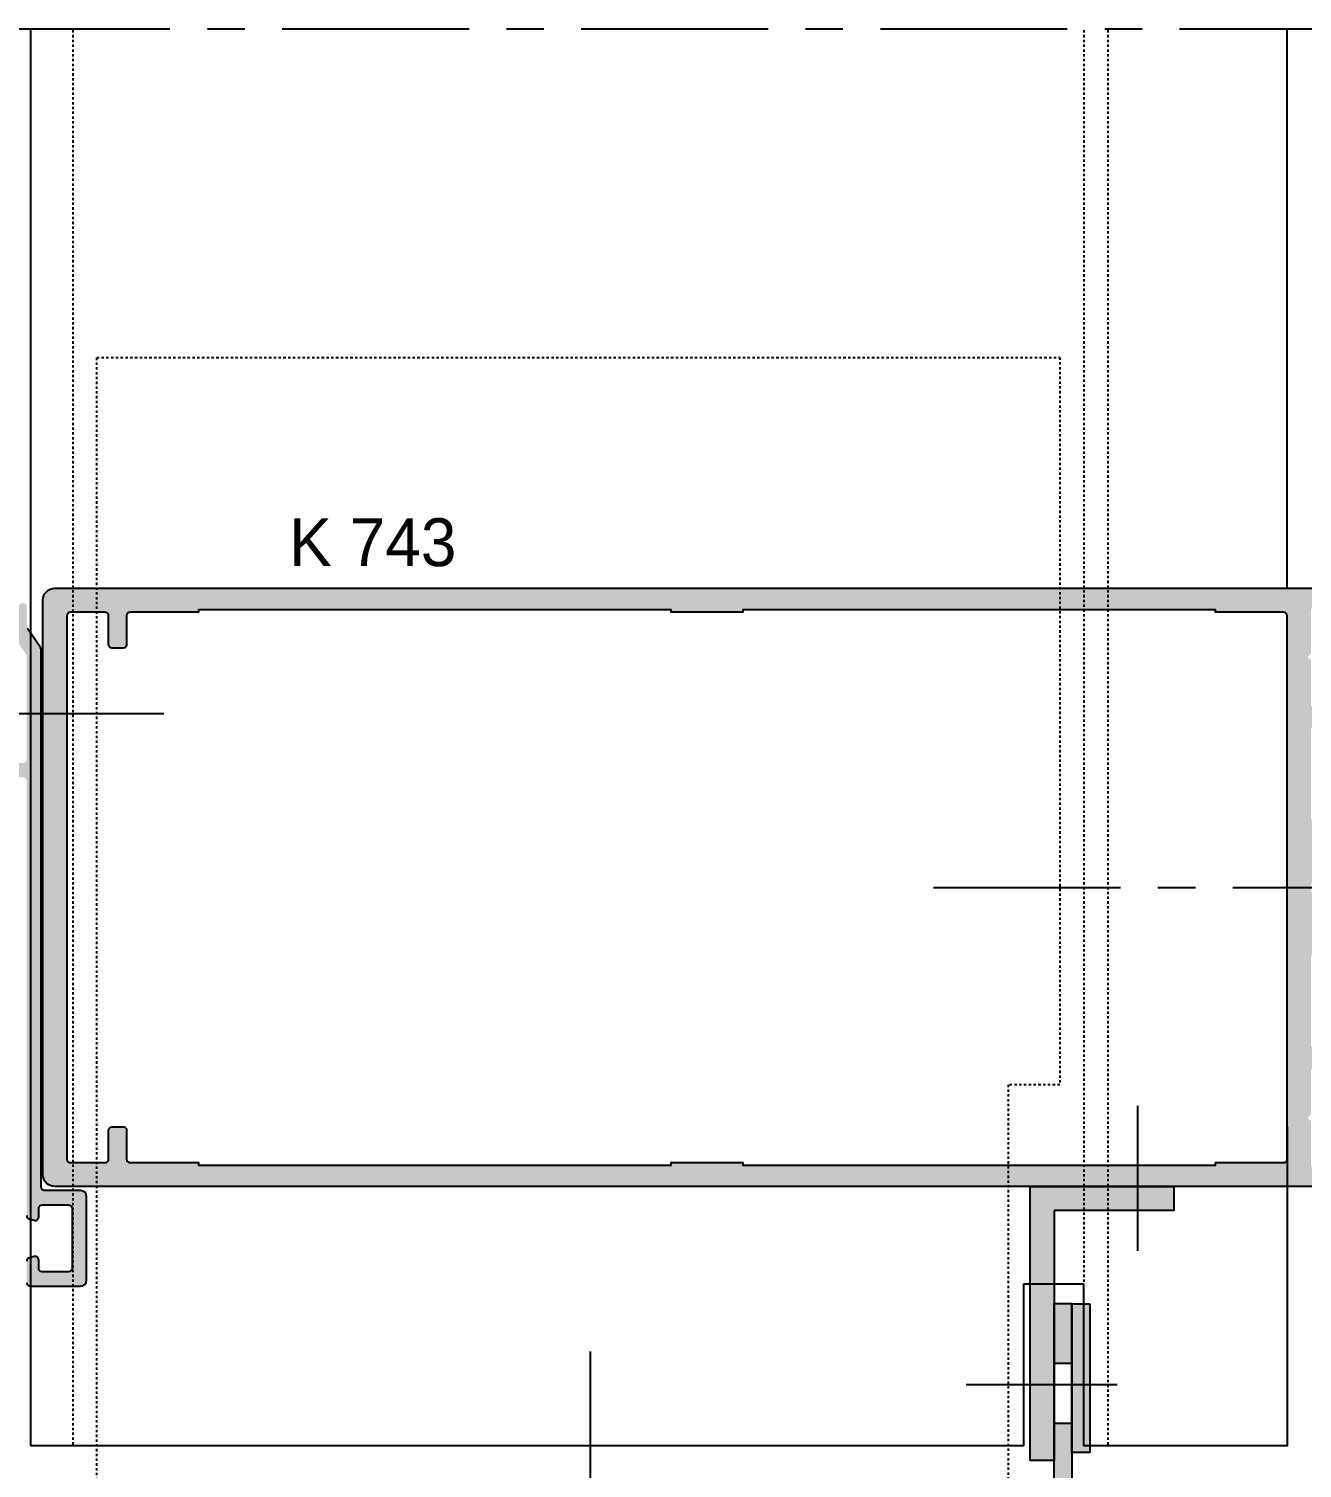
# Model space of a CAD drawing. Header units: millimetres. Extents: x -153 to 2280, y 0 to 724.
# Drawn here: x 1230.8 to 1284, y 588.3 to 648.5 of the extents above; entities that cross this region are included whole.
import ezdxf
from ezdxf.enums import TextEntityAlignment as Align

# ---------------------------------------------------------------- set-up
doc = ezdxf.new("R2010")
doc.units = ezdxf.units.MM
doc.header["$LTSCALE"] = 0.025
doc.header["$MEASUREMENT"] = 0
doc.linetypes.add('CENTER', pattern=[2, 1.25, -0.25, 0.25, -0.25])
doc.linetypes.add('HIDDEN', pattern=[0.375, 0.25, -0.125])
for name, color, linetype in [('ASSI', 1, 'CENTER'), ('FILL', 253, 'Continuous'), ('FINE', 7, 'Continuous'), ('GOMMA', 80, 'Continuous'), ('GROSSA', 8, 'Continuous'), ('NASCOSTA', 7, 'HIDDEN'), ('TESTO', 2, 'Continuous')]:
    doc.layers.add(name, color=color, linetype=linetype)
doc.styles.add('Aluk Text', font='GOTHIC.TTF')

msp = doc.modelspace()

# ---------------------------------------------------------------- hatches: boundary and pattern name
at = {"layer": 'FILL'}
h = msp.add_hatch(color=256, dxfattribs=at)
edge = h.paths.add_edge_path()
edge.add_arc((1293.218603538942, 615.1885416569769), 0.1548696487026567, 1.85579808222559, 88.26417584624318, ccw=False)
edge.add_line((1293.373391958005, 615.1935569748439), (1293.373391958005, 614.6056890092004))
edge.add_arc((1293.223391958005, 614.6056890092004), 0.1500000000001762, 315.0000000000307, 359.99999999998914, ccw=False)
edge.add_line((1293.329457975183, 614.4996229920223), (1293.067325940827, 614.2374909576663))
edge.add_arc((1292.945266958005, 614.3595499404884), 0.1726174689163731, 185.316063822674, 315.00000000000665, ccw=False)
edge.add_line((1292.773391958005, 614.3435569748444), (1292.773391958005, 614.5935569748444))
edge.add_arc((1292.623391958005, 614.5935569748444), 0.1499999999999773, 359.9999999999783, 450)
edge.add_line((1292.623391958005, 614.7435569748444), (1292.138947307952, 614.7435569748444))
edge.add_arc((1292.138947307952, 614.5935569748444), 0.1500000000000057, 90.00000000001086, 150.0000000000191)
edge.add_line((1292.009043497384, 614.6685569748444), (1291.402825714735, 613.6185569748444))
edge.add_line((1291.402825714735, 613.6185569748444), (1291.272921904168, 613.5435569748445))
edge.add_line((1291.272921904167, 613.5435569748445), (1291.225467276221, 613.5435569748445))
edge.add_line((1291.225467276221, 613.5435569748445), (1291.075467276221, 613.6935569748446))
edge.add_line((1291.075467276221, 613.6935569748445), (1290.925467276221, 613.5435569748445))
edge.add_line((1290.925467276221, 613.5435569748445), (1290.428391958005, 613.5435569748445))
edge.add_line((1290.428391958005, 613.5435569748445), (1290.278391958006, 613.6935569748446))
edge.add_line((1290.278391958005, 613.6935569748445), (1290.128391958005, 613.5435569748445))
edge.add_line((1290.128391958005, 613.5435569748445), (1289.633391958005, 613.5435569748445))
edge.add_line((1289.633391958005, 613.5435569748445), (1289.483391958005, 613.6935569748446))
edge.add_line((1289.483391958005, 613.6935569748445), (1289.333391958005, 613.5435569748445))
edge.add_line((1289.333391958005, 613.5435569748445), (1288.838391958006, 613.5435569748445))
edge.add_line((1288.838391958005, 613.5435569748445), (1288.688391958005, 613.6935569748445))
edge.add_line((1288.688391958005, 613.6935569748443), (1288.538391958005, 613.5435569748444))
edge.add_line((1288.538391958005, 613.5435569748445), (1288.043391958005, 613.5435569748445))
edge.add_line((1288.043391958005, 613.5435569748445), (1287.893391958005, 613.6935569748446))
edge.add_line((1287.893391958005, 613.6935569748445), (1287.743391958005, 613.5435569748445))
edge.add_line((1287.743391958005, 613.5435569748445), (1287.248391958005, 613.5435569748445))
edge.add_line((1287.248391958005, 613.5435569748445), (1287.098391958005, 613.6935569748446))
edge.add_line((1287.098391958005, 613.6935569748445), (1286.948391958005, 613.5435569748445))
edge.add_line((1286.948391958005, 613.5435569748445), (1286.453391958005, 613.5435569748445))
edge.add_line((1286.453391958005, 613.5435569748445), (1286.303391958005, 613.6935569748445))
edge.add_line((1286.303391958005, 613.6935569748443), (1286.153391958005, 613.5435569748444))
edge.add_line((1286.153391958005, 613.5435569748445), (1285.658391958005, 613.5435569748445))
edge.add_line((1285.658391958005, 613.5435569748445), (1285.508391958005, 613.6935569748446))
edge.add_line((1285.508391958005, 613.6935569748445), (1285.35776973754, 613.5429347543791))
edge.add_arc((1285.323686619743, 612.5932458646118), 0.9503002926792825, 87.94461000808217, 272.0553899919109)
edge.add_line((1285.35776973754, 611.6435569748444), (1285.755891958005, 611.6435569748444))
edge.add_line((1285.755891958005, 611.6435569748444), (1285.905891958005, 611.4935569748444))
edge.add_line((1285.905891958005, 611.4935569748444), (1286.055891958005, 611.6435569748444))
edge.add_line((1286.055891958005, 611.6435569748444), (1286.550891958005, 611.6435569748444))
edge.add_line((1286.550891958005, 611.6435569748444), (1286.700891958005, 611.4935569748444))
edge.add_line((1286.700891958005, 611.4935569748444), (1286.850891958005, 611.6435569748444))
edge.add_line((1286.850891958005, 611.6435569748444), (1287.345891958005, 611.6435569748444))
edge.add_line((1287.345891958005, 611.6435569748444), (1287.495891958005, 611.4935569748444))
edge.add_line((1287.495891958005, 611.4935569748444), (1287.645891958005, 611.6435569748444))
edge.add_line((1287.645891958005, 611.6435569748444), (1288.140891958005, 611.6435569748444))
edge.add_line((1288.140891958005, 611.6435569748444), (1288.290891958005, 611.4935569748444))
edge.add_line((1288.290891958005, 611.4935569748444), (1288.440891958006, 611.6435569748444))
edge.add_line((1288.440891958005, 611.6435569748444), (1288.935891958005, 611.6435569748444))
edge.add_line((1288.935891958005, 611.6435569748444), (1289.085891958006, 611.4935569748443))
edge.add_line((1289.085891958005, 611.4935569748443), (1289.235891958005, 611.6435569748444))
edge.add_line((1289.235891958005, 611.6435569748444), (1289.730891958005, 611.6435569748444))
edge.add_line((1289.730891958005, 611.6435569748444), (1289.880891958005, 611.4935569748444))
edge.add_line((1289.880891958005, 611.4935569748444), (1290.030891958005, 611.6435569748444))
edge.add_line((1290.030891958005, 611.6435569748444), (1290.525891958006, 611.6435569748444))
edge.add_line((1290.525891958005, 611.6435569748444), (1290.675891958005, 611.4935569748443))
edge.add_line((1290.675891958005, 611.4935569748443), (1290.825891958005, 611.6435569748444))
edge.add_line((1290.825891958005, 611.6435569748444), (1291.272921904167, 611.6435569748444))
edge.add_arc((1291.272921904168, 611.4935569748444), 0.1500000000000057, 30.000000000029274, 90.00000000001091, ccw=False)
edge.add_line((1291.402825714735, 611.5685569748445), (1292.009043497384, 610.5185569748444))
edge.add_arc((1292.138947307952, 610.5935569748443), 0.1499999999998699, 209.9999999999986, 270.0000000000434)
edge.add_line((1292.138947307952, 610.4435569748445), (1292.623391958005, 610.4435569748445))
edge.add_arc((1292.623391958005, 610.5935569748444), 0.1500000000000057, 270.0000000000109, 360.0000000000109)
edge.add_line((1292.773391958005, 610.5935569748444), (1292.773391958005, 610.8435569748444))
edge.add_arc((1292.945746947058, 610.8262338461793), 0.1732233616980132, 45.423370102855586, 174.2605660744399, ccw=False)
edge.add_line((1293.067325940827, 610.9496229920225), (1293.329457975183, 610.6874909576666))
edge.add_arc((1293.223391958005, 610.5814249404884), 0.1500000000001178, 2.1714186004828662e-11, 44.99999999997692, ccw=False)
edge.add_line((1293.373391958005, 610.5814249404885), (1293.373391958005, 609.9935569748445))
edge.add_arc((1293.223080536714, 609.9935569748561), 0.1503114212912067, 270.1165613831425, 359.99999999556894, ccw=False)
edge.add_line((1293.22338632704, 609.8432458646118), (1291.021698490576, 609.843245864612))
edge.add_arc((1291.021698490576, 609.9932458646119), 0.1499999999999773, 180, 270, ccw=False)
edge.add_arc((1290.721698490576, 609.9932458646119), 0.1500000000000341, 2.171258662545267e-11, 90.0000000000217)
edge.add_line((1290.721698490576, 610.1432458646119), (1289.321698490576, 610.1432458646119))
edge.add_arc((1289.321698490576, 609.9932458646119), 0.1499999999999773, 90, 180)
edge.add_arc((1289.021698490576, 609.9932458646119), 0.1499999999999773, -90, 0, ccw=False)
edge.add_line((1289.021698490576, 609.843245864612), (1287.621698490576, 609.843245864612))
edge.add_arc((1287.621698490576, 609.9932458646119), 0.1499999999999773, 180, 270, ccw=False)
edge.add_arc((1287.321698490576, 609.9932458646119), 0.1499999999999773, 0, 90)
edge.add_line((1287.321698490576, 610.1432458646119), (1285.923386327063, 610.1432458646119))
edge.add_arc((1285.923386327063, 609.9932458646119), 0.1499999999999773, 90, 180)
edge.add_arc((1285.623386327063, 609.9932458646119), 0.1499999999999773, -90, 0, ccw=False)
edge.add_line((1285.623386327063, 609.843245864612), (1284.523386327063, 609.843245864612))
edge.add_arc((1284.523386327063, 609.693245864612), 0.1499999999999773, 90, 180)
edge.add_line((1284.373386327063, 609.693245864612), (1284.373386327063, 605.9932458646118))
edge.add_arc((1284.523386327063, 605.9932458646118), 0.1499999999999773, 180, 270)
edge.add_line((1284.523386327063, 605.8432458646118), (1285.623386327063, 605.8432458646118))
edge.add_arc((1285.623386327063, 605.9932458646118), 0.1500000000000057, 270.0000000000109, 359.9999999999891)
edge.add_line((1285.773386327063, 605.9932458646118), (1285.773386327063, 606.4432458646119))
edge.add_arc((1285.923386327063, 606.4432458646119), 0.1499999999999773, 90, 180, ccw=False)
edge.add_line((1285.923386327063, 606.5932458646118), (1286.223386327063, 606.593245864612))
edge.add_arc((1286.223386327063, 606.443245864612), 0.1500000000000057, -3.26281224261038e-11, 89.99999999998909, ccw=False)
edge.add_line((1286.373386327063, 606.4432458646119), (1286.373386327063, 604.7553778989678))
edge.add_arc((1286.223386327063, 604.7553778989679), 0.1500000000000909, 314.99999999998465, 359.9999999999783, ccw=False)
edge.add_line((1286.329452344241, 604.6493118817898), (1286.067320309885, 604.3871798474339))
edge.add_arc((1285.961254292707, 604.4932458646118), 0.149999999999957, 270.0000000000434, 315.00000000003837, ccw=False)
edge.add_line((1285.961254292707, 604.3432458646118), (1285.923386327063, 604.3432458646118))
edge.add_arc((1285.923386327063, 604.4932458646118), 0.1499999999999773, 180, 270, ccw=False)
edge.add_line((1285.773386327063, 604.4932458646118), (1285.773386327063, 604.9432458646119))
edge.add_arc((1285.623386327063, 604.9432458646118), 0.1500000000000341, 2.171258662545267e-11, 90.0000000000217)
edge.add_line((1285.623386327063, 605.0932458646118), (1284.523386327063, 605.093245864612))
edge.add_arc((1284.523386327063, 604.943245864612), 0.1500000000000341, 90.0000000000217, 180.0000000000217)
edge.add_line((1284.373386327063, 604.9432458646119), (1284.373386327063, 603.1174586677311))
edge.add_line((1284.373386327063, 603.1174586677311), (1284.223386327063, 602.9682458646118))
edge.add_line((1284.223386327063, 602.9682458646118), (1284.373386327063, 602.8190330614927))
edge.add_line((1284.373386327063, 602.8190330614927), (1284.373386327063, 600.9932458646118))
edge.add_arc((1284.523386327063, 600.9932458646118), 0.1499999999999773, 180, 270)
edge.add_line((1284.523386327063, 600.8432458646118), (1285.623386327063, 600.8432458646118))
edge.add_arc((1285.623386327063, 600.9932458646119), 0.1500000000000341, 269.9999999999783, 359.9999999999783)
edge.add_line((1285.773386327063, 600.9932458646118), (1285.773386327063, 601.4432458646119))
edge.add_arc((1285.923386327063, 601.4432458646118), 0.1500000000000341, 89.99999999997829, 179.9999999999783, ccw=False)
edge.add_line((1285.923386327063, 601.5932458646118), (1285.961254292707, 601.5932458646118))
edge.add_arc((1285.961254292707, 601.443245864612), 0.1499999999999204, 44.999999999961574, 89.99999999996737, ccw=False)
edge.add_line((1286.067320309885, 601.5493118817898), (1286.329452344241, 601.2871798474339))
edge.add_arc((1286.223386327063, 601.1811138302558), 0.1500000000000977, 2.1714186004828662e-11, 45.00000000001529, ccw=False)
edge.add_line((1286.373386327063, 601.1811138302559), (1286.373386327063, 600.2432458646118))
edge.add_arc((1286.223386327063, 600.2432458646118), 0.1499999999999773, -90, 0, ccw=False)
edge.add_line((1286.223386327063, 600.0932458646118), (1231.873386327063, 600.0932458646118))
edge.add_arc((1231.873386327063, 600.5932458646118), 0.5, 180, 270, ccw=False)
edge.add_line((1231.373386327063, 600.5932458646118), (1231.373386327063, 624.5932458646118))
edge.add_arc((1231.873386327063, 624.5932458646118), 0.5, 90, 180, ccw=False)
edge.add_line((1231.873386327063, 625.0932458646118), (1286.223386327063, 625.0932458646118))
edge.add_arc((1286.223386327063, 624.9432458646119), 0.1499999999999773, 0, 90, ccw=False)
edge.add_line((1286.373386327063, 624.9432458646119), (1286.373386327063, 624.0053778989678))
edge.add_arc((1286.223386327063, 624.0053778989678), 0.149999999999892, -44.999999999984595, 1.0913936421275139e-11, ccw=False)
edge.add_line((1286.329452344241, 623.8993118817899), (1286.067320309885, 623.6371798474339))
edge.add_arc((1285.961254292707, 623.7432458646117), 0.1499999999999168, 270.00000000003257, 315.00000000003837, ccw=False)
edge.add_line((1285.961254292707, 623.5932458646118), (1285.923386327063, 623.5932458646118))
edge.add_arc((1285.923386327063, 623.7432458646118), 0.1499999999999773, 180, 270, ccw=False)
edge.add_line((1285.773386327063, 623.7432458646118), (1285.773386327063, 624.1932458646119))
edge.add_arc((1285.623386327063, 624.1932458646118), 0.1500000000000341, 2.171258662545267e-11, 90.0000000000217)
edge.add_line((1285.623386327063, 624.3432458646118), (1284.523386327063, 624.3432458646118))
edge.add_arc((1284.523386327063, 624.1932458646119), 0.1499999999999773, 89.99999999998914, 180)
edge.add_line((1284.373386327063, 624.1932458646119), (1284.373386327063, 622.3674586677311))
edge.add_line((1284.373386327063, 622.3674586677311), (1284.223386327063, 622.2182458646118))
edge.add_line((1284.223386327063, 622.2182458646118), (1284.373386327063, 622.0690330614926))
edge.add_line((1284.373386327063, 622.0690330614926), (1284.373386327063, 620.2432458646118))
edge.add_arc((1284.523386327063, 620.2432458646118), 0.1499999999999773, 180, 270)
edge.add_line((1284.523386327063, 620.0932458646118), (1285.623386327063, 620.093245864612))
edge.add_arc((1285.623386327063, 620.2432458646119), 0.1500000000000341, 269.9999999999783, 359.9999999999783)
edge.add_line((1285.773386327063, 620.2432458646119), (1285.773386327063, 620.6932458646119))
edge.add_arc((1285.923386327063, 620.6932458646119), 0.1499999999999488, 89.99999999998909, 180, ccw=False)
edge.add_line((1285.923386327063, 620.8432458646118), (1285.961254292707, 620.8432458646118))
edge.add_arc((1285.961254292707, 620.693245864612), 0.149999999999892, 45.00000000001529, 90.00000000001091, ccw=False)
edge.add_line((1286.067320309885, 620.7993118817899), (1286.329452344241, 620.537179847434))
edge.add_arc((1286.223386327063, 620.4311138302561), 0.1499999999999972, -4.3428372009657323e-11, 44.999999999961574, ccw=False)
edge.add_line((1286.373386327063, 620.431113830256), (1286.373386327063, 618.7432458646118))
edge.add_arc((1286.223386327063, 618.7432458646118), 0.1499999999999773, -90, 0, ccw=False)
edge.add_line((1286.223386327063, 618.5932458646118), (1285.923386327063, 618.593245864612))
edge.add_arc((1285.923386327063, 618.7432458646119), 0.1499999999999204, 180.0000000000217, 270.00000000002166, ccw=False)
edge.add_line((1285.773386327063, 618.7432458646118), (1285.773386327063, 619.193245864612))
edge.add_arc((1285.623386327063, 619.193245864612), 0.1499999999999773, 0, 90)
edge.add_line((1285.623386327063, 619.343245864612), (1284.523386327063, 619.343245864612))
edge.add_arc((1284.523386327063, 619.193245864612), 0.1499999999999773, 90, 180)
edge.add_line((1284.373386327063, 619.193245864612), (1284.373386327063, 615.4932458646118))
edge.add_arc((1284.523386327063, 615.4932458646118), 0.1499999999999773, 180, 270)
edge.add_line((1284.523386327063, 615.3432458646118), (1285.623386327063, 615.3432458646117))
edge.add_arc((1285.623386327063, 615.1932458646118), 0.1499999999999773, 0, 90, ccw=False)
edge.add_arc((1285.923386327063, 615.1932458646118), 0.1499999999999773, 180, 270)
edge.add_line((1285.923386327063, 615.0432458646118), (1287.321698490576, 615.0432458646118))
edge.add_arc((1287.321698490576, 615.1932458646118), 0.1499999999999773, 270, 360)
edge.add_arc((1287.621698490576, 615.1932458646118), 0.1499999999999773, 90, 180, ccw=False)
edge.add_line((1287.621698490576, 615.3432458646117), (1289.021698490576, 615.3432458646117))
edge.add_arc((1289.021698490576, 615.1932458646118), 0.1499999999999773, 0, 90, ccw=False)
edge.add_arc((1289.321698490576, 615.1932458646118), 0.1499999999999773, 180, 270)
edge.add_line((1289.321698490576, 615.0432458646118), (1290.721698490576, 615.0432458646118))
edge.add_arc((1290.721698490576, 615.1932458646118), 0.1500000000000341, 269.9999999999783, 359.9999999999783)
edge.add_arc((1291.021698490576, 615.1932458646118), 0.1499999999999773, 90, 180, ccw=False)
edge.add_line((1291.021698490576, 615.3432458646117), (1293.223294728377, 615.3432458646117))
edge.add_line((1293.223294728377, 615.3432458646117), (1293.223294728379, 615.3433402384658))
edge = h.paths.add_edge_path(flags=16)
edge.add_line((1232.523386327063, 601.0932458646118), (1233.973386327063, 601.0932458646118))
edge.add_arc((1233.973386327063, 601.2432458646119), 0.1499999999999773, 270.0000000000054, 360)
edge.add_line((1234.123386327063, 601.2432458646119), (1234.123386327063, 602.443245864612))
edge.add_arc((1234.273386327063, 602.4432458646119), 0.1500000000000199, 89.9999999999946, 180, ccw=False)
edge.add_line((1234.273386327063, 602.5932458646118), (1234.723386327063, 602.5932458646118))
edge.add_arc((1234.723386327063, 602.4432458646119), 0.1500000000000341, 0, 90.0000000000054, ccw=False)
edge.add_line((1234.873386327063, 602.4432458646119), (1234.873386327063, 601.2432458646119))
edge.add_arc((1235.023386327063, 601.2432458646119), 0.1500000000000341, 180, 270)
edge.add_line((1235.023386327063, 601.0932458646118), (1237.873386327063, 601.0932458646118))
edge.add_line((1237.873386327063, 601.0932458646118), (1237.873386327063, 600.9932458646118))
edge.add_line((1237.873386327063, 600.9932458646119), (1257.623386327063, 600.9932458646119))
edge.add_line((1257.623386327063, 600.9932458646119), (1257.623386327063, 601.0932458646118))
edge.add_line((1257.623386327063, 601.0932458646118), (1260.623386327063, 601.0932458646118))
edge.add_line((1260.623386327063, 601.0932458646118), (1260.623386327063, 600.9932458646119))
edge.add_line((1260.623386327063, 600.9932458646119), (1280.373386327063, 600.9932458646119))
edge.add_line((1280.373386327063, 600.9932458646118), (1280.373386327063, 601.0932458646118))
edge.add_line((1280.373386327063, 601.0932458646118), (1283.223386327063, 601.0932458646118))
edge.add_arc((1283.223386327063, 601.2432458646118), 0.1499999999999773, 270, 360)
edge.add_line((1283.373386327063, 601.2432458646118), (1283.373386327063, 623.9432458646119))
edge.add_arc((1283.223386327063, 623.9432458646119), 0.1500000000000057, 1.085629331272839e-11, 90.00000000001086)
edge.add_line((1283.223386327063, 624.0932458646118), (1280.373386327063, 624.0932458646118))
edge.add_line((1280.373386327063, 624.0932458646118), (1280.373386327063, 624.1932458646119))
edge.add_line((1280.373386327063, 624.1932458646119), (1260.623386327063, 624.1932458646119))
edge.add_line((1260.623386327063, 624.1932458646119), (1260.623386327063, 624.0932458646118))
edge.add_line((1260.623386327063, 624.0932458646118), (1257.623386327063, 624.0932458646118))
edge.add_line((1257.623386327063, 624.0932458646118), (1257.623386327063, 624.1932458646119))
edge.add_line((1257.623386327063, 624.1932458646119), (1237.873386327063, 624.1932458646119))
edge.add_line((1237.873386327063, 624.1932458646119), (1237.873386327063, 624.0932458646118))
edge.add_line((1237.873386327063, 624.0932458646118), (1235.023386327063, 624.0932458646118))
edge.add_arc((1235.023386327063, 623.9432458646119), 0.1500000000000057, 89.99999999998914, 179.9999999999891)
edge.add_line((1234.873386327063, 623.9432458646119), (1234.873386327063, 622.7432458646118))
edge.add_arc((1234.723386327063, 622.7432458646118), 0.1499999999999915, -89.99999999999471, 1.0913936421275139e-11, ccw=False)
edge.add_line((1234.723386327063, 622.5932458646118), (1234.273386327063, 622.5932458646118))
edge.add_arc((1234.273386327063, 622.7432458646118), 0.1499999999999773, 180, 270.0000000000054, ccw=False)
edge.add_line((1234.123386327063, 622.7432458646118), (1234.123386327063, 623.9432458646118))
edge.add_arc((1233.973386327063, 623.9432458646118), 0.1499999999999915, 1.085629331272942e-11, 90.00000000000541)
edge.add_line((1233.973386327063, 624.0932458646118), (1232.523386327063, 624.0932458646118))
edge.add_arc((1232.523386327063, 623.9432458646119), 0.1500000000000057, 90.00000000000541, 180.0000000000109)
edge.add_line((1232.373386327063, 623.9432458646118), (1232.373386327063, 601.2432458646118))
edge.add_arc((1232.523386327063, 601.2432458646118), 0.1500000000000057, 179.9999999999891, 269.9999999999891)
h = msp.add_hatch(color=256, dxfattribs=at)
edge = h.paths.add_edge_path()
edge.add_line((1229.15318780423, 623.9028635109735), (1228.952825054515, 624.1682458646119))
edge.add_arc((1228.822921243947, 624.0932458646118), 0.1500000000000356, 29.99999999999967, 119.9999999999997)
edge.add_line((1228.747921243947, 624.2231496751796), (1227.435353270663, 623.6132898056476))
edge.add_arc((1227.498558613476, 623.4772564103364), 0.1499999999999601, 114.9210453627394, 180)
edge.add_line((1227.348558613476, 623.4772564103364), (1227.348558613476, 623.393245864612))
edge.add_arc((1227.498558613476, 623.3932458646119), 0.1500000000000057, 179.9999999999891, 269.9999999999891)
edge.add_line((1227.498558613476, 623.2432458646119), (1229.968657997292, 623.2432458646119))
edge.add_arc((1229.968657997292, 623.093245864612), 0.1500000000000057, 34.55348193194288, 90, ccw=False)
edge.add_line((1230.092197566163, 623.1783221534541), (1230.671925895934, 622.3364966707386))
edge.add_arc((1230.548386327063, 622.2514203818964), 0.150000000000032, -2.1714186004828662e-11, 34.553481931921624, ccw=False)
edge.add_line((1230.698386327063, 622.2514203818963), (1230.698386327063, 617.943245864612))
edge.add_arc((1230.548386327063, 617.943245864612), 0.1500000000000341, -90, 0, ccw=False)
edge.add_line((1230.548386327063, 617.7932458646119), (1227.498558613476, 617.7932458646119))
edge.add_arc((1227.498558613476, 617.643245864612), 0.1500000000000057, 90.00000000001086, 180.0000000000109)
edge.add_line((1227.348558613476, 617.643245864612), (1227.348558613476, 617.5592353188877))
edge.add_arc((1227.498558613476, 617.5592353188875), 0.1499999999999631, 180, 245.0789546372606)
edge.add_line((1227.435353270663, 617.4232019235762), (1228.747921243947, 616.8133420540443))
edge.add_arc((1228.822921243947, 616.943245864612), 0.1499999999999968, 240.0000000000043, 330.0000000000043)
edge.add_line((1228.952825054515, 616.8682458646119), (1229.15318780423, 617.1336282182505))
edge.add_arc((1229.272900084931, 617.043245864612), 0.1500000000000094, 90.00000000001091, 142.9473229727493, ccw=False)
edge.add_line((1229.272900084931, 617.193245864612), (1230.548386327063, 617.193245864612))
edge.add_arc((1230.548386327063, 617.043245864612), 0.1500000000000341, 0, 90, ccw=False)
edge.add_line((1230.698386327063, 617.043245864612), (1230.698386327063, 598.8805643164424))
edge.add_arc((1230.848386327063, 598.8805643164424), 0.1499999999999773, 180, 255.0000000000021)
edge.add_line((1230.809563470298, 598.735675442499), (1231.009563470298, 598.6820856040127))
edge.add_arc((1231.048386327063, 598.8269744779561), 0.1500000000000057, 254.9999999999893, 359.9999999999891)
edge.add_line((1231.198386327063, 598.8269744779561), (1231.198386327063, 599.176974477956))
edge.add_arc((1231.348386327063, 599.176974477956), 0.1500000000000057, 90.00000000001091, 180.0000000000109, ccw=False)
edge.add_line((1231.348386327063, 599.3269744779561), (1232.448386327063, 599.3269744779561))
edge.add_arc((1232.448386327063, 599.176974477956), 0.1499999999999773, 0, 90, ccw=False)
edge.add_line((1232.598386327063, 599.176974477956), (1232.598386327063, 596.676974477956))
edge.add_arc((1232.448386327063, 596.676974477956), 0.1499999999999773, -90, 0, ccw=False)
edge.add_line((1232.448386327063, 596.5269744779562), (1231.348386327063, 596.5269744779562))
edge.add_arc((1231.348386327063, 596.676974477956), 0.1499999999999773, 180, 270, ccw=False)
edge.add_line((1231.198386327063, 596.676974477956), (1231.198386327063, 597.026974477956))
edge.add_arc((1231.048386327063, 597.0269744779561), 0.1500000000000199, 0, 104.9999999999974)
edge.add_line((1231.009563470298, 597.1718633518994), (1230.809563470298, 597.1182735134132))
edge.add_arc((1230.848386327063, 596.9733846394699), 0.150000000000002, 105.0000000000055, 180.0000000000109)
edge.add_line((1230.698386327063, 596.9733846394699), (1230.698386327063, 596.0769744779561))
edge.add_arc((1230.848386327063, 596.0769744779561), 0.1499999999999773, 180, 270)
edge.add_line((1230.848386327063, 595.926974477956), (1232.948386327063, 595.926974477956))
edge.add_arc((1232.948386327063, 596.1769744779562), 0.2500000000000284, 269.9999999999935, 359.9999999999935)
edge.add_line((1233.198386327063, 596.176974477956), (1233.198386327063, 599.676974477956))
edge.add_arc((1232.948386327063, 599.676974477956), 0.25, 0, 90)
edge.add_line((1232.948386327063, 599.926974477956), (1231.448386327063, 599.926974477956))
edge.add_arc((1231.448386327063, 600.0769744779561), 0.1499999999999773, 180, 270, ccw=False)
edge.add_line((1231.298386327063, 600.0769744779561), (1231.298386327063, 622.5261885810683))
edge.add_arc((1231.148386327063, 622.5261885810683), 0.1500000000000199, 359.9999999999783, 394.5534819319248)
edge.add_line((1231.271925895934, 622.6112648699104), (1230.724846758192, 623.4056803496492))
edge.add_arc((1230.848386327063, 623.4907566384912), 0.1499999999999339, 179.9999999999891, 214.5534819319343, ccw=False)
edge.add_line((1230.698386327063, 623.4907566384913), (1230.698386327063, 624.3260710648518))
edge.add_arc((1230.548386327063, 624.3260710648517), 0.1499999999999915, 0, 126.5632085256625)
edge.add_line((1230.459029941514, 624.4465510895925), (1229.68539008738, 623.872765839871))
edge.add_arc((1229.596033701831, 623.9932458646119), 0.1500000000000086, 269.99999999998914, 306.5632085256517, ccw=False)
edge.add_line((1229.596033701831, 623.8432458646118), (1229.272900084931, 623.8432458646118))
edge.add_arc((1229.272900084931, 623.9932458646119), 0.1500000000000341, 217.0526770272323, 269.9999999999729, ccw=False)
h = msp.add_hatch(color=256, dxfattribs=at)
h.paths.add_polyline_path([(1278.629572018737, 600.0932458646117), (1277.134155255103, 600.0932458646117), (1277.134155255103, 599.0932458646118), (1278.629572018737, 599.0932458646118)])
h.paths.add_polyline_path([(1277.134155255103, 600.0932458646118), (1275.871715512427, 600.0932458646118), (1275.871715512427, 599.0932458646118), (1277.134155255103, 599.0932458646118)])
h.paths.add_polyline_path([(1275.871715512427, 600.0932458646117), (1274.872275847116, 600.0932458646117), (1274.872275847116, 599.0932458646117), (1275.871715512427, 599.0932458646118)])
h.paths.add_polyline_path([(1274.872275847116, 600.0932458646118), (1272.629011684048, 600.0932458646118), (1272.629011684048, 596.0279990448028), (1273.629011684048, 596.0279990448028), (1273.629011684048, 599.0932458646118), (1274.872275847116, 599.0932458646118)])
h.paths.add_polyline_path([(1273.629011684048, 595.2078988802372), (1273.629011684048, 596.0279990448028), (1272.629011684048, 596.0279990448028), (1272.629011684048, 591.8269196330829), (1273.629011684048, 591.8269196330828)])
h.paths.add_polyline_path([(1273.629011684048, 591.8269196330829), (1272.629011684048, 591.8269196330828), (1272.629011684048, 588.6513760453422), (1273.629011684048, 588.6513760453421)])
msp.add_hatch(color=253, dxfattribs=at).paths.add_polyline_path([(1275.129011684048, 595.1891677336093), (1275.129011684048, 588.9808255931632), (1274.379011684048, 588.9808255931632), (1274.379011684048, 595.1891677336093)])
at = {"layer": 'FINE'}
h = msp.add_hatch(color=256, dxfattribs=at)
h.paths.add_polyline_path([(1279.599246366849, 578.8805445443676, -0.07375459331170664), (1277.734112832542, 579.513661244809), (1277.404258384302, 578.8714501918134, 0.07288430223657763), (1279.46698772211, 578.1537329780208)])
h.paths.add_polyline_path([(1275.018398959912, 582.0757412909688), (1274.40385714145, 581.7134473565168, 0.02739130294533153), (1274.862143968479, 581.0279990448028), (1274.872275847116, 581.0279990448028), (1274.872275847116, 581.0145382337391, 0.0358687681719565), (1275.582268004309, 580.2018382304506), (1276.08353163291, 580.7092687196352, -0.06479611922508441)])
h.paths.add_polyline_path([(1274.379011684048, 585.2078988802372), (1273.629011684048, 585.2078988802372), (1273.629011684048, 583.8254388615017, 0.07743820404753705), (1273.723818036092, 583.2169676922701), (1274.422419965267, 583.4408292268861, -0.05222871925437512), (1274.379011684048, 583.8552551502991)])
h.paths.add_polyline_path([(1274.379011684048, 590.2078988802372), (1273.629011684048, 590.2078988802372), (1273.629011684048, 587.7078988802372), (1274.379011684048, 587.7078988802372)])
h.paths.add_polyline_path([(1274.379011684048, 595.207898880237), (1273.629011684048, 595.2078988802372), (1273.629011684048, 592.7078988802372), (1274.379011684048, 592.7078988802372)])

# ---------------------------------------------------------------- linework, layer by layer
at = {"layer": 'ASSI', "ltscale": 250}
for p, q in [((1228.872275847116, 648.4716645144988), (1312.886165368441, 648.4716645144988)), ((1236.433337832933, 619.844242274778), (1228.532005026197, 619.844242274778)), ((1268.597777787924, 612.5932458646117), (1313.859287545092, 612.5932458646117)), ((1277.134155255103, 597.4056673614425), (1277.134155255103, 603.4697521562557)), ((1254.247275847116, 593.1996324794114), (1254.247275847116, 569.7018872345988)), ((1269.953096394049, 591.8269196330829), (1276.27192055057, 591.8269196330829))]:
    msp.add_line(p, q, dxfattribs=at)
at = {"layer": 'FINE'}
for p, q in [((1230.872275847116, 625.0932458646118), (1230.872275847116, 648.4716645144988)), ((1230.872275847116, 589.255186612097), (1230.872275847116, 648.4716645144988)), ((1283.373386327063, 625.0932458646118), (1283.373386327063, 648.4716645144988)), ((1272.372275847116, 589.255186612097), (1272.372275847116, 596.0279990448028)), ((1272.372275847116, 596.0279990448028), (1274.872275847116, 596.0279990448028)), ((1272.372275847116, 589.255186612097), (1230.872275847116, 589.255186612097))]:
    msp.add_line(p, q, dxfattribs=at)
msp.add_lwpolyline([(1283.372275847116, 602.5932458646118), (1283.372275847116, 589.255186612097), (1274.872275847116, 589.255186612097), (1274.872275847116, 596.0279990448028), (1274.872275847116, 596.0279990448028)], dxfattribs=at)
at = {"layer": 'GOMMA'}
for p, q in [((1273.629011684048, 583.8254388615017), (1273.629011684048, 595.2078988802372)), ((1273.629011684048, 595.2078988802372), (1274.379011684048, 595.2078988802372)), ((1274.379011684048, 595.2078988802372), (1274.379011684048, 583.8552551502991)), ((1273.629011684048, 592.7078988802372), (1274.379011684048, 592.7078988802372)), ((1273.629011684048, 590.2078988802372), (1274.379011684048, 590.2078988802372))]:
    msp.add_line(p, q, dxfattribs=at)
at = {"layer": 'GROSSA'}
for points in [[(1286.223386327063, 600.0932458646118), (1231.873386327063, 600.0932458646118, -0.414213562373095), (1231.373386327063, 600.5932458646118), (1231.373386327063, 624.5932458646118, -0.414213562373095), (1231.873386327063, 625.0932458646118), (1286.223386327063, 625.0932458646118, -0.4142135623731228)], [(1230.698386327063, 596.0769744779561, 0.4142135623731087), (1230.848386327063, 595.926974477956), (1232.948386327063, 595.926974477956, 0.414213562373095), (1233.198386327063, 596.176974477956), (1233.198386327063, 599.676974477956, 0.414213562373095), (1232.948386327063, 599.926974477956), (1231.448386327063, 599.926974477956, -0.414213562373095), (1231.298386327063, 600.0769744779561), (1231.298386327063, 622.5261885810681, 0.1519208590419829), (1231.271925895934, 622.6112648699104), (1230.724846758192, 623.4056803496492, -0.1519208590419742)], [(1230.698386327063, 598.8805643164424, 0.339454258863362), (1230.809563470298, 598.735675442499), (1231.009563470298, 598.6820856040127, 0.4931454260313194), (1231.198386327063, 598.8269744779561), (1231.198386327063, 599.176974477956, -0.414213562373109), (1231.348386327063, 599.3269744779561), (1232.448386327063, 599.326974477956, -0.4142135623731091), (1232.598386327063, 599.176974477956), (1232.598386327063, 596.676974477956, -0.4142135623730813), (1232.448386327063, 596.5269744779562), (1231.348386327063, 596.5269744779562, -0.414213562373081), (1231.198386327063, 596.676974477956), (1231.198386327063, 597.0269744779561, 0.4931454260312912), (1231.009563470298, 597.1718633518994), (1230.809563470298, 597.1182735134132, 0.3394542588634001), (1230.698386327063, 596.9733846394699)]]:
    msp.add_lwpolyline(points, format="xyb", dxfattribs=at)
msp.add_lwpolyline([(1232.523386327063, 601.0932458646118), (1233.973386327063, 601.0932458646118, 0.4142135623730396), (1234.123386327063, 601.2432458646119), (1234.123386327063, 602.4432458646119, -0.4142135623731504), (1234.273386327063, 602.5932458646118), (1234.723386327063, 602.5932458646118, -0.4142135623731505), (1234.873386327063, 602.4432458646119), (1234.873386327063, 601.2432458646119, 0.414213562373095), (1235.023386327063, 601.0932458646118), (1237.873386327063, 601.0932458646118), (1237.873386327063, 600.9932458646119), (1257.623386327063, 600.9932458646119), (1257.623386327063, 601.0932458646118), (1260.623386327063, 601.0932458646118), (1260.623386327063, 600.9932458646119), (1280.373386327063, 600.9932458646118), (1280.373386327063, 601.0932458646118), (1283.223386327063, 601.0932458646118, 0.414213562373095), (1283.373386327063, 601.2432458646118), (1283.373386327063, 623.9432458646119, 0.414213562373095), (1283.223386327063, 624.0932458646118), (1280.373386327063, 624.0932458646118), (1280.373386327063, 624.1932458646119), (1260.623386327063, 624.1932458646119), (1260.623386327063, 624.0932458646118), (1257.623386327063, 624.0932458646118), (1257.623386327063, 624.1932458646119), (1237.873386327063, 624.1932458646119), (1237.873386327063, 624.0932458646118), (1235.023386327063, 624.0932458646118, 0.414213562373095), (1234.873386327063, 623.9432458646119), (1234.873386327063, 622.7432458646118, -0.4142135623731505), (1234.723386327063, 622.5932458646118), (1234.273386327063, 622.5932458646118, -0.4142135623731504), (1234.123386327063, 622.7432458646118), (1234.123386327063, 623.9432458646118, 0.4142135623730811), (1233.973386327063, 624.0932458646118), (1232.523386327063, 624.0932458646118, 0.4142135623731365), (1232.373386327063, 623.9432458646118), (1232.373386327063, 601.2432458646119, 0.4142135623730813)], format="xyb", close=True, dxfattribs=at)
for points in [[(1273.629011684048, 599.0932458646118), (1273.629011684048, 588.6513760453422), (1272.629011684048, 588.6513760453422), (1272.629011684048, 600.0932458646118), (1278.629572018737, 600.0932458646118), (1278.629572018737, 599.0932458646118)], [(1275.129011684048, 595.1891677336093), (1275.129011684048, 588.9808255931632), (1274.379011684048, 588.9808255931632), (1274.379011684048, 595.1891677336093)]]:
    msp.add_lwpolyline(points, close=True, dxfattribs=at)
at = {"layer": 'NASCOSTA'}
for p, q in [((1232.622836181804, 648.4123856484603), (1232.622836181804, 589.255186612097)), ((1274.872275847116, 648.4123856484604), (1274.872275847116, 596.0279990448028)), ((1275.871715512427, 648.4123856484603), (1275.871715512427, 589.255186612097)), ((1233.622275847116, 581.0279990448028), (1233.622275847116, 634.7371249603534)), ((1233.622275847116, 634.7371249603534), (1273.871715512428, 634.7371249603534)), ((1273.871715512428, 634.7371249603534), (1273.871715512428, 604.3494418249115)), ((1271.71962773496, 604.3494418249115), (1271.71962773496, 581.0279990448028)), ((1273.871715512428, 604.3494418249115), (1271.71962773496, 604.3494418249115))]:
    msp.add_line(p, q, dxfattribs=at)

# ---------------------------------------------------------------- texts
at = {"layer": 'TESTO', "style": 'Aluk Text'}
msp.add_text('K 743', height=2, dxfattribs=at).set_placement((1245.162372294401, 627.0177998771757), align=Align.MIDDLE)

doc.saveas('drawing.dxf')
